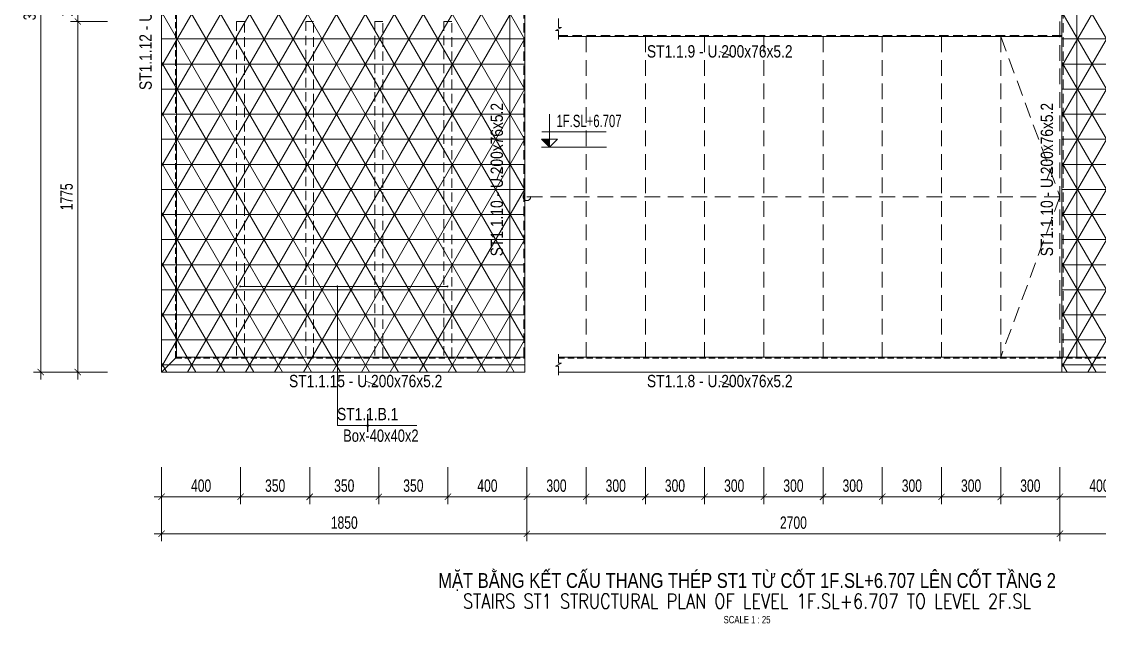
# Model space of a CAD drawing. Header units: millimetres. Extents: x 80771 to 163038, y -101774 to -59328.
# Drawn here: x 81699 to 87159, y -86924 to -83876 of the extents above; entities that cross this region are included whole.
import ezdxf
from ezdxf.enums import TextEntityAlignment as Align

# ---------------------------------------------------------------- set-up
doc = ezdxf.new("R2010")
doc.units = ezdxf.units.MM
doc.linetypes.add('HIDDEN2', pattern=[4.762499999999999, 3.175, -1.5875])
for name, color, linetype, lineweight in [('$0$NDC_S_ANNO', 7, 'Continuous', 20), ('$0$NDC_S_DIM', 1, 'Continuous', 15), ('NDC_S-ANNO', 7, 'Continuous', 20), ('NDC_S-BEAM-NAME-VERT', 7, 'Continuous', 20), ('NDC_S-BEAM-STEL', 30, 'HIDDEN2', 18), ('NDC_S-DIMS', 1, 'Continuous', 15), ('NDC_S-HIDN', 8, 'HIDDEN2', 13), ('NDC_S-TEXT-SYMB', 7, 'Continuous', 20), ('NDC_S-TEXT-VIE', 7, 'Continuous', 20), ('NDC_S_ANNO', 7, 'Continuous', 20), ('NDC_S_BEAM NAME', 7, 'Continuous', 9), ('NDC_S_CONTINUOUS', 3, 'Continuous', 20), ('NDC_S_DIM', 1, 'Continuous', 15), ('NDC_S_ENG TITLE', 3, 'Continuous', 20), ('NDC_S_HATCH MATERIAL', 8, 'Continuous', 13), ('NDC_S_TEXT SYMBOL', 7, 'Continuous', 20), ('NDC_S_VN TITLE', 6, 'Continuous', 35)]:
    doc.layers.add(name, color=color, linetype=linetype, lineweight=lineweight)
doc.styles.add('$0$ARIAL', font='arial.ttf', dxfattribs={"width": 0.8})
doc.styles.add('$0$NDC_DIM', font='', dxfattribs={"width": 0.75})
doc.styles.add('ARIAL', font='arial.ttf', dxfattribs={"width": 0.8})
doc.styles.add('NDC_ANNO', font='', dxfattribs={"width": 0.8})
doc.styles.add('NDC_ARIAL', font='arial.ttf', dxfattribs={"width": 0.85})
doc.styles.add('NDC_DIM', font='', dxfattribs={"width": 0.75})
doc.styles.add('NDC_EN TXT', font='romans.shx', dxfattribs={"width": 0.8})
doc.styles.add('NDC_VIE TXT', font='arial.ttf', dxfattribs={"width": 0.8})
doc.styles.get('$0$NDC_DIM').set_extended_font_data('Dotum')
doc.styles.get('NDC_ANNO').set_extended_font_data('Dotum')
doc.styles.get('NDC_DIM').set_extended_font_data('Dotum')
doc.dimstyles.new('$0$NDC_dim_iso', dxfattribs={"dimtxt": 2.5, "dimasz": 1, "dimexe": 1.5, "dimexo": 2.5, "dimgap": 1, "dimtad": 1, "dimdec": 0, "dimzin": 0, "dimdsep": 46, "dimtxsty": '$0$NDC_DIM', "dimblk": '$0$DIMMARK', "dimcen": 0.09, "dimdle": 1.2, "dimclrd": 1, "dimclre": 1, "dimclrt": 3, "dimadec": 0, "dimazin": 0, "dimtfac": 1, "dimtdec": 0, "dimtix": 1, "dimtofl": 0, "dimtmove": 0, "dimatfit": 3, "dimfxl": 8, "dimfxlon": 1, "dimtolj": 1, "dimtzin": 0, "dimarcsym": 0})
doc.dimstyles.new('NDC_dim_25', dxfattribs={"dimscale": 25, "dimtxt": 2.5, "dimasz": 1.5, "dimexe": 1.5, "dimexo": 2.5, "dimgap": 1, "dimtad": 1, "dimdec": 0, "dimrnd": 0.001, "dimzin": 0, "dimdsep": 46, "dimtxsty": 'NDC_DIM', "dimblk": 'DIMMARK', "dimcen": 0, "dimdle": 1.2, "dimclrd": 256, "dimclre": 256, "dimclrt": 3, "dimadec": 0, "dimazin": 0, "dimtfac": 1, "dimtdec": 0, "dimtix": 1, "dimtofl": 0, "dimtmove": 2, "dimatfit": 3, "dimfxl": 6, "dimfxlon": 1, "dimtolj": 1, "dimtzin": 0, "dimlwd": -1, "dimlwe": -1, "dimarcsym": 0})
doc.dimstyles.new('NDC_dim_iso', dxfattribs={"dimtxt": 2.5, "dimasz": 1.5, "dimexe": 1.5, "dimexo": 1.5, "dimgap": 1, "dimtad": 1, "dimdec": 0, "dimrnd": 0.001, "dimzin": 0, "dimdsep": 46, "dimtxsty": 'NDC_DIM', "dimblk": 'DIMMARK', "dimcen": 0, "dimdle": 1.2, "dimclrd": 256, "dimclre": 256, "dimclrt": 3, "dimadec": 0, "dimazin": 0, "dimtfac": 1, "dimtdec": 0, "dimtix": 1, "dimtofl": 0, "dimtmove": 2, "dimatfit": 3, "dimfxl": 6, "dimfxlon": 1, "dimtolj": 1, "dimtzin": 0, "dimlwd": -1, "dimlwe": -1, "dimarcsym": 0})

# ---------------------------------------------------------------- blocks, each defined once
blk = doc.blocks.new('DIMMARK')
at = {"layer": 'NDC_S_DIM', "color": 1}
blk.add_line((-1.5, 0), (1, 0), dxfattribs=at)
at = {"layer": 'NDC_S_DIM', "color": 2, "const_width": 0.1}
blk.add_lwpolyline([(-0.4242640687119285, -0.4242640687119285), (0.4242640687119285, 0.4242640687119285)], dxfattribs=at)
blk = doc.blocks.new('*D166')
at = {"layer": 'Defpoints', "color": 0, "transparency": 16777216}
for p in [(82408.6394810956, -85650.57820629835), (84258.63948109563, -85650.57820629835), (84258.63948109563, -86469.84284140466)]:
    blk.add_point(p, dxfattribs=at)
at = {"layer": 'NDC_S_DIM', "transparency": 16777216}
for p, q in [((82408.6394810956, -86319.84284140466), (82408.6394810956, -86507.34284140466)), ((84258.63948109563, -86319.84284140466), (84258.63948109563, -86507.34284140466)), ((82446.1394810956, -86469.84284140466), (84221.13948109563, -86469.84284140466))]:
    blk.add_line(p, q, dxfattribs=at)
at = {"layer": 'NDC_S_DIM', "transparency": 16777216, "xscale": 37.5, "yscale": 37.5, "zscale": 37.5, "rotation": 180}
blk.add_blockref('DIMMARK', (82408.6394810956, -86469.84284140466), dxfattribs=at)
at = {"layer": 'NDC_S_DIM', "transparency": 16777216, "xscale": 37.5, "yscale": 37.5, "zscale": 37.5}
blk.add_blockref('DIMMARK', (84258.63948109563, -86469.84284140466), dxfattribs=at)
at = {"layer": 'NDC_S_DIM', "color": 3, "transparency": 16777216, "insert": (83333.63948109561, -86413.55043977645), "char_height": 62.5, "attachment_point": 5, "style": 'NDC_DIM'}
blk.add_mtext('\\A1;1850', dxfattribs=at)
blk = doc.blocks.new('*D167')
at = {"layer": 'Defpoints', "color": 0, "transparency": 16777216}
for p in [(84258.63948109563, -85650.57820629835), (86958.63948109566, -85650.57820629835), (86958.63948109566, -86469.84284140466)]:
    blk.add_point(p, dxfattribs=at)
at = {"layer": 'NDC_S_DIM', "transparency": 16777216}
for p, q in [((84258.63948109563, -86319.84284140466), (84258.63948109563, -86507.34284140466)), ((86958.63948109566, -86319.84284140466), (86958.63948109566, -86507.34284140466)), ((84296.13948109563, -86469.84284140466), (86921.13948109566, -86469.84284140466))]:
    blk.add_line(p, q, dxfattribs=at)
at = {"layer": 'NDC_S_DIM', "transparency": 16777216, "xscale": 37.5, "yscale": 37.5, "zscale": 37.5, "rotation": 180}
blk.add_blockref('DIMMARK', (84258.63948109563, -86469.84284140466), dxfattribs=at)
at = {"layer": 'NDC_S_DIM', "transparency": 16777216, "xscale": 37.5, "yscale": 37.5, "zscale": 37.5}
blk.add_blockref('DIMMARK', (86958.63948109566, -86469.84284140466), dxfattribs=at)
at = {"layer": 'NDC_S_DIM', "color": 3, "transparency": 16777216, "insert": (85608.63948109564, -86413.55043977645), "char_height": 62.5, "attachment_point": 5, "style": 'NDC_DIM'}
blk.add_mtext('\\A1;2700', dxfattribs=at)
blk = doc.blocks.new('*D168')
at = {"layer": 'Defpoints', "color": 0, "transparency": 16777216}
for p in [(86958.63948109566, -85650.57820629835), (88808.63948109563, -85650.57820629835), (88808.63948109563, -86469.84284140466)]:
    blk.add_point(p, dxfattribs=at)
at = {"layer": 'NDC_S_DIM', "transparency": 16777216}
for p, q in [((86958.63948109566, -86319.84284140466), (86958.63948109566, -86507.34284140466)), ((88808.63948109563, -86319.84284140466), (88808.63948109563, -86507.34284140466)), ((86996.13948109566, -86469.84284140466), (88771.13948109563, -86469.84284140466))]:
    blk.add_line(p, q, dxfattribs=at)
at = {"layer": 'NDC_S_DIM', "transparency": 16777216, "xscale": 37.5, "yscale": 37.5, "zscale": 37.5, "rotation": 180}
blk.add_blockref('DIMMARK', (86958.63948109566, -86469.84284140466), dxfattribs=at)
at = {"layer": 'NDC_S_DIM', "transparency": 16777216, "xscale": 37.5, "yscale": 37.5, "zscale": 37.5}
blk.add_blockref('DIMMARK', (88808.63948109563, -86469.84284140466), dxfattribs=at)
at = {"layer": 'NDC_S_DIM', "color": 3, "transparency": 16777216, "insert": (87883.63948109564, -86413.55043977645), "char_height": 62.5, "attachment_point": 5, "style": 'NDC_DIM'}
blk.add_mtext('\\A1;1850', dxfattribs=at)
blk = doc.blocks.new('*D169')
at = {"layer": 'Defpoints', "color": 0, "transparency": 16777216}
for p in [(82408.6394810956, -85650.57820629835), (82808.63948109554, -85650.57820629835), (82808.63948109554, -86282.34284140466)]:
    blk.add_point(p, dxfattribs=at)
at = {"layer": 'NDC_S_DIM', "transparency": 16777216}
for p, q in [((82408.6394810956, -86132.34284140466), (82408.6394810956, -86319.84284140466)), ((82808.63948109554, -86132.34284140466), (82808.63948109554, -86319.84284140466)), ((82446.1394810956, -86282.34284140466), (82771.13948109554, -86282.34284140466))]:
    blk.add_line(p, q, dxfattribs=at)
at = {"layer": 'NDC_S_DIM', "transparency": 16777216, "xscale": 37.5, "yscale": 37.5, "zscale": 37.5, "rotation": 180}
blk.add_blockref('DIMMARK', (82408.6394810956, -86282.34284140466), dxfattribs=at)
at = {"layer": 'NDC_S_DIM', "transparency": 16777216, "xscale": 37.5, "yscale": 37.5, "zscale": 37.5}
blk.add_blockref('DIMMARK', (82808.63948109554, -86282.34284140466), dxfattribs=at)
at = {"layer": 'NDC_S_DIM', "color": 3, "transparency": 16777216, "insert": (82608.63948109557, -86226.05043977645), "char_height": 62.5, "attachment_point": 5, "style": 'NDC_DIM'}
blk.add_mtext('\\A1;400', dxfattribs=at)
blk = doc.blocks.new('*D170')
at = {"layer": 'Defpoints', "color": 0, "transparency": 16777216}
for p in [(82808.63948109554, -85650.57820629835), (83158.63948109554, -85650.57820629835), (83158.63948109554, -86282.34284140466)]:
    blk.add_point(p, dxfattribs=at)
at = {"layer": 'NDC_S_DIM', "transparency": 16777216}
for p, q in [((82808.63948109554, -86132.34284140466), (82808.63948109554, -86319.84284140466)), ((83158.63948109554, -86132.34284140466), (83158.63948109554, -86319.84284140466)), ((82846.13948109554, -86282.34284140466), (83121.13948109554, -86282.34284140466))]:
    blk.add_line(p, q, dxfattribs=at)
at = {"layer": 'NDC_S_DIM', "transparency": 16777216, "xscale": 37.5, "yscale": 37.5, "zscale": 37.5, "rotation": 180}
blk.add_blockref('DIMMARK', (82808.63948109554, -86282.34284140466), dxfattribs=at)
at = {"layer": 'NDC_S_DIM', "transparency": 16777216, "xscale": 37.5, "yscale": 37.5, "zscale": 37.5}
blk.add_blockref('DIMMARK', (83158.63948109554, -86282.34284140466), dxfattribs=at)
at = {"layer": 'NDC_S_DIM', "color": 3, "transparency": 16777216, "insert": (82983.63948109554, -86226.05043977645), "char_height": 62.5, "attachment_point": 5, "style": 'NDC_DIM'}
blk.add_mtext('\\A1;350', dxfattribs=at)
blk = doc.blocks.new('*D171')
at = {"layer": 'Defpoints', "color": 0, "transparency": 16777216}
for p in [(83158.63948109554, -85650.57820629835), (83508.63948109554, -85650.57820629835), (83508.63948109554, -86282.34284140466)]:
    blk.add_point(p, dxfattribs=at)
at = {"layer": 'NDC_S_DIM', "transparency": 16777216}
for p, q in [((83158.63948109554, -86132.34284140466), (83158.63948109554, -86319.84284140466)), ((83508.63948109554, -86132.34284140466), (83508.63948109554, -86319.84284140466)), ((83196.13948109554, -86282.34284140466), (83471.13948109554, -86282.34284140466))]:
    blk.add_line(p, q, dxfattribs=at)
at = {"layer": 'NDC_S_DIM', "transparency": 16777216, "xscale": 37.5, "yscale": 37.5, "zscale": 37.5, "rotation": 180}
blk.add_blockref('DIMMARK', (83158.63948109554, -86282.34284140466), dxfattribs=at)
at = {"layer": 'NDC_S_DIM', "transparency": 16777216, "xscale": 37.5, "yscale": 37.5, "zscale": 37.5}
blk.add_blockref('DIMMARK', (83508.63948109554, -86282.34284140466), dxfattribs=at)
at = {"layer": 'NDC_S_DIM', "color": 3, "transparency": 16777216, "insert": (83333.63948109554, -86226.05043977645), "char_height": 62.5, "attachment_point": 5, "style": 'NDC_DIM'}
blk.add_mtext('\\A1;350', dxfattribs=at)
blk = doc.blocks.new('*D172')
at = {"layer": 'Defpoints', "color": 0, "transparency": 16777216}
for p in [(83508.63948109554, -85650.57820629835), (83858.63948109554, -85650.57820629835), (83858.63948109554, -86282.34284140466)]:
    blk.add_point(p, dxfattribs=at)
at = {"layer": 'NDC_S_DIM', "transparency": 16777216}
for p, q in [((83508.63948109554, -86132.34284140466), (83508.63948109554, -86319.84284140466)), ((83858.63948109554, -86132.34284140466), (83858.63948109554, -86319.84284140466)), ((83546.13948109554, -86282.34284140466), (83821.13948109554, -86282.34284140466))]:
    blk.add_line(p, q, dxfattribs=at)
at = {"layer": 'NDC_S_DIM', "transparency": 16777216, "xscale": 37.5, "yscale": 37.5, "zscale": 37.5, "rotation": 180}
blk.add_blockref('DIMMARK', (83508.63948109554, -86282.34284140466), dxfattribs=at)
at = {"layer": 'NDC_S_DIM', "transparency": 16777216, "xscale": 37.5, "yscale": 37.5, "zscale": 37.5}
blk.add_blockref('DIMMARK', (83858.63948109554, -86282.34284140466), dxfattribs=at)
at = {"layer": 'NDC_S_DIM', "color": 3, "transparency": 16777216, "insert": (83683.63948109554, -86226.05043977645), "char_height": 62.5, "attachment_point": 5, "style": 'NDC_DIM'}
blk.add_mtext('\\A1;350', dxfattribs=at)
blk = doc.blocks.new('*D173')
at = {"layer": 'Defpoints', "color": 0, "transparency": 16777216}
for p in [(83858.63948109554, -85650.57820629835), (84258.63948109566, -85650.57820629835), (84258.63948109566, -86282.34284140466)]:
    blk.add_point(p, dxfattribs=at)
at = {"layer": 'NDC_S_DIM', "transparency": 16777216}
for p, q in [((83858.63948109554, -86132.34284140466), (83858.63948109554, -86319.84284140466)), ((84258.63948109566, -86132.34284140466), (84258.63948109566, -86319.84284140466)), ((83896.13948109554, -86282.34284140466), (84221.13948109566, -86282.34284140466))]:
    blk.add_line(p, q, dxfattribs=at)
at = {"layer": 'NDC_S_DIM', "transparency": 16777216, "xscale": 37.5, "yscale": 37.5, "zscale": 37.5, "rotation": 180}
blk.add_blockref('DIMMARK', (83858.63948109554, -86282.34284140466), dxfattribs=at)
at = {"layer": 'NDC_S_DIM', "transparency": 16777216, "xscale": 37.5, "yscale": 37.5, "zscale": 37.5}
blk.add_blockref('DIMMARK', (84258.63948109566, -86282.34284140466), dxfattribs=at)
at = {"layer": 'NDC_S_DIM', "color": 3, "transparency": 16777216, "insert": (84058.6394810956, -86226.05043977645), "char_height": 62.5, "attachment_point": 5, "style": 'NDC_DIM'}
blk.add_mtext('\\A1;400', dxfattribs=at)
blk = doc.blocks.new('*D174')
at = {"layer": 'Defpoints', "color": 0, "transparency": 16777216}
for p in [(84258.63948109566, -85650.57820629835), (84558.63948109563, -85650.57820629835), (84558.63948109563, -86282.34284140466)]:
    blk.add_point(p, dxfattribs=at)
at = {"layer": 'NDC_S_DIM', "transparency": 16777216}
for p, q in [((84258.63948109566, -86132.34284140466), (84258.63948109566, -86319.84284140466)), ((84558.63948109563, -86132.34284140466), (84558.63948109563, -86319.84284140466)), ((84296.13948109566, -86282.34284140466), (84521.13948109563, -86282.34284140466))]:
    blk.add_line(p, q, dxfattribs=at)
at = {"layer": 'NDC_S_DIM', "transparency": 16777216, "xscale": 37.5, "yscale": 37.5, "zscale": 37.5, "rotation": 180}
blk.add_blockref('DIMMARK', (84258.63948109566, -86282.34284140466), dxfattribs=at)
at = {"layer": 'NDC_S_DIM', "transparency": 16777216, "xscale": 37.5, "yscale": 37.5, "zscale": 37.5}
blk.add_blockref('DIMMARK', (84558.63948109563, -86282.34284140466), dxfattribs=at)
at = {"layer": 'NDC_S_DIM', "color": 3, "transparency": 16777216, "insert": (84408.63948109564, -86226.05043977645), "char_height": 62.5, "attachment_point": 5, "style": 'NDC_DIM'}
blk.add_mtext('\\A1;300', dxfattribs=at)
blk = doc.blocks.new('*D175')
at = {"layer": 'Defpoints', "color": 0, "transparency": 16777216}
for p in [(84558.63948109563, -85650.57820629835), (84858.63948109563, -85650.57820629835), (84858.63948109563, -86282.34284140466)]:
    blk.add_point(p, dxfattribs=at)
at = {"layer": 'NDC_S_DIM', "transparency": 16777216}
for p, q in [((84558.63948109563, -86132.34284140466), (84558.63948109563, -86319.84284140466)), ((84858.63948109563, -86132.34284140466), (84858.63948109563, -86319.84284140466)), ((84596.13948109563, -86282.34284140466), (84821.13948109563, -86282.34284140466))]:
    blk.add_line(p, q, dxfattribs=at)
at = {"layer": 'NDC_S_DIM', "transparency": 16777216, "xscale": 37.5, "yscale": 37.5, "zscale": 37.5, "rotation": 180}
blk.add_blockref('DIMMARK', (84558.63948109563, -86282.34284140466), dxfattribs=at)
at = {"layer": 'NDC_S_DIM', "transparency": 16777216, "xscale": 37.5, "yscale": 37.5, "zscale": 37.5}
blk.add_blockref('DIMMARK', (84858.63948109563, -86282.34284140466), dxfattribs=at)
at = {"layer": 'NDC_S_DIM', "color": 3, "transparency": 16777216, "insert": (84708.63948109563, -86226.05043977645), "char_height": 62.5, "attachment_point": 5, "style": 'NDC_DIM'}
blk.add_mtext('\\A1;300', dxfattribs=at)
blk = doc.blocks.new('*D176')
at = {"layer": 'Defpoints', "color": 0, "transparency": 16777216}
for p in [(84858.63948109563, -85650.57820629835), (85158.63948109564, -85650.57820629835), (85158.63948109564, -86282.34284140466)]:
    blk.add_point(p, dxfattribs=at)
at = {"layer": 'NDC_S_DIM', "transparency": 16777216}
for p, q in [((84858.63948109563, -86132.34284140466), (84858.63948109563, -86319.84284140466)), ((85158.63948109564, -86132.34284140466), (85158.63948109564, -86319.84284140466)), ((84896.13948109563, -86282.34284140466), (85121.13948109564, -86282.34284140466))]:
    blk.add_line(p, q, dxfattribs=at)
at = {"layer": 'NDC_S_DIM', "transparency": 16777216, "xscale": 37.5, "yscale": 37.5, "zscale": 37.5, "rotation": 180}
blk.add_blockref('DIMMARK', (84858.63948109563, -86282.34284140466), dxfattribs=at)
at = {"layer": 'NDC_S_DIM', "transparency": 16777216, "xscale": 37.5, "yscale": 37.5, "zscale": 37.5}
blk.add_blockref('DIMMARK', (85158.63948109564, -86282.34284140466), dxfattribs=at)
at = {"layer": 'NDC_S_DIM', "color": 3, "transparency": 16777216, "insert": (85008.63948109563, -86226.05043977645), "char_height": 62.5, "attachment_point": 5, "style": 'NDC_DIM'}
blk.add_mtext('\\A1;300', dxfattribs=at)
blk = doc.blocks.new('*D177')
at = {"layer": 'Defpoints', "color": 0, "transparency": 16777216}
for p in [(85158.63948109564, -85650.57820629835), (85458.63948109563, -85650.57820629835), (85458.63948109563, -86282.34284140466)]:
    blk.add_point(p, dxfattribs=at)
at = {"layer": 'NDC_S_DIM', "transparency": 16777216}
for p, q in [((85158.63948109564, -86132.34284140466), (85158.63948109564, -86319.84284140466)), ((85458.63948109563, -86132.34284140466), (85458.63948109563, -86319.84284140466)), ((85196.13948109564, -86282.34284140466), (85421.13948109563, -86282.34284140466))]:
    blk.add_line(p, q, dxfattribs=at)
at = {"layer": 'NDC_S_DIM', "transparency": 16777216, "xscale": 37.5, "yscale": 37.5, "zscale": 37.5, "rotation": 180}
blk.add_blockref('DIMMARK', (85158.63948109564, -86282.34284140466), dxfattribs=at)
at = {"layer": 'NDC_S_DIM', "transparency": 16777216, "xscale": 37.5, "yscale": 37.5, "zscale": 37.5}
blk.add_blockref('DIMMARK', (85458.63948109563, -86282.34284140466), dxfattribs=at)
at = {"layer": 'NDC_S_DIM', "color": 3, "transparency": 16777216, "insert": (85308.63948109563, -86226.05043977645), "char_height": 62.5, "attachment_point": 5, "style": 'NDC_DIM'}
blk.add_mtext('\\A1;300', dxfattribs=at)
blk = doc.blocks.new('*D178')
at = {"layer": 'Defpoints', "color": 0, "transparency": 16777216}
for p in [(85458.63948109563, -85650.57820629835), (85758.63948109564, -85650.57820629835), (85758.63948109564, -86282.34284140466)]:
    blk.add_point(p, dxfattribs=at)
at = {"layer": 'NDC_S_DIM', "transparency": 16777216}
for p, q in [((85458.63948109563, -86132.34284140466), (85458.63948109563, -86319.84284140466)), ((85758.63948109564, -86132.34284140466), (85758.63948109564, -86319.84284140466)), ((85496.13948109563, -86282.34284140466), (85721.13948109564, -86282.34284140466))]:
    blk.add_line(p, q, dxfattribs=at)
at = {"layer": 'NDC_S_DIM', "transparency": 16777216, "xscale": 37.5, "yscale": 37.5, "zscale": 37.5, "rotation": 180}
blk.add_blockref('DIMMARK', (85458.63948109563, -86282.34284140466), dxfattribs=at)
at = {"layer": 'NDC_S_DIM', "transparency": 16777216, "xscale": 37.5, "yscale": 37.5, "zscale": 37.5}
blk.add_blockref('DIMMARK', (85758.63948109564, -86282.34284140466), dxfattribs=at)
at = {"layer": 'NDC_S_DIM', "color": 3, "transparency": 16777216, "insert": (85608.63948109563, -86226.05043977645), "char_height": 62.5, "attachment_point": 5, "style": 'NDC_DIM'}
blk.add_mtext('\\A1;300', dxfattribs=at)
blk = doc.blocks.new('*D179')
at = {"layer": 'Defpoints', "color": 0, "transparency": 16777216}
for p in [(85758.63948109564, -85650.57820629835), (86058.63948109564, -85650.57820629835), (86058.63948109564, -86282.34284140466)]:
    blk.add_point(p, dxfattribs=at)
at = {"layer": 'NDC_S_DIM', "transparency": 16777216}
for p, q in [((85758.63948109564, -86132.34284140466), (85758.63948109564, -86319.84284140466)), ((86058.63948109564, -86132.34284140466), (86058.63948109564, -86319.84284140466)), ((85796.13948109564, -86282.34284140466), (86021.13948109564, -86282.34284140466))]:
    blk.add_line(p, q, dxfattribs=at)
at = {"layer": 'NDC_S_DIM', "transparency": 16777216, "xscale": 37.5, "yscale": 37.5, "zscale": 37.5, "rotation": 180}
blk.add_blockref('DIMMARK', (85758.63948109564, -86282.34284140466), dxfattribs=at)
at = {"layer": 'NDC_S_DIM', "transparency": 16777216, "xscale": 37.5, "yscale": 37.5, "zscale": 37.5}
blk.add_blockref('DIMMARK', (86058.63948109564, -86282.34284140466), dxfattribs=at)
at = {"layer": 'NDC_S_DIM', "color": 3, "transparency": 16777216, "insert": (85908.63948109564, -86226.05043977645), "char_height": 62.5, "attachment_point": 5, "style": 'NDC_DIM'}
blk.add_mtext('\\A1;300', dxfattribs=at)
blk = doc.blocks.new('*D180')
at = {"layer": 'Defpoints', "color": 0, "transparency": 16777216}
for p in [(86058.63948109564, -85650.57820629835), (86358.63948109563, -85650.57820629835), (86358.63948109563, -86282.34284140466)]:
    blk.add_point(p, dxfattribs=at)
at = {"layer": 'NDC_S_DIM', "transparency": 16777216}
for p, q in [((86058.63948109564, -86132.34284140466), (86058.63948109564, -86319.84284140466)), ((86358.63948109563, -86132.34284140466), (86358.63948109563, -86319.84284140466)), ((86096.13948109564, -86282.34284140466), (86321.13948109563, -86282.34284140466))]:
    blk.add_line(p, q, dxfattribs=at)
at = {"layer": 'NDC_S_DIM', "transparency": 16777216, "xscale": 37.5, "yscale": 37.5, "zscale": 37.5, "rotation": 180}
blk.add_blockref('DIMMARK', (86058.63948109564, -86282.34284140466), dxfattribs=at)
at = {"layer": 'NDC_S_DIM', "transparency": 16777216, "xscale": 37.5, "yscale": 37.5, "zscale": 37.5}
blk.add_blockref('DIMMARK', (86358.63948109563, -86282.34284140466), dxfattribs=at)
at = {"layer": 'NDC_S_DIM', "color": 3, "transparency": 16777216, "insert": (86208.63948109563, -86226.05043977645), "char_height": 62.5, "attachment_point": 5, "style": 'NDC_DIM'}
blk.add_mtext('\\A1;300', dxfattribs=at)
blk = doc.blocks.new('*D181')
at = {"layer": 'Defpoints', "color": 0, "transparency": 16777216}
for p in [(86358.63948109563, -85650.57820629835), (86658.63948109566, -85650.57820629835), (86658.63948109566, -86282.34284140466)]:
    blk.add_point(p, dxfattribs=at)
at = {"layer": 'NDC_S_DIM', "transparency": 16777216}
for p, q in [((86358.63948109563, -86132.34284140466), (86358.63948109563, -86319.84284140466)), ((86658.63948109566, -86132.34284140466), (86658.63948109566, -86319.84284140466)), ((86396.13948109563, -86282.34284140466), (86621.13948109566, -86282.34284140466))]:
    blk.add_line(p, q, dxfattribs=at)
at = {"layer": 'NDC_S_DIM', "transparency": 16777216, "xscale": 37.5, "yscale": 37.5, "zscale": 37.5, "rotation": 180}
blk.add_blockref('DIMMARK', (86358.63948109563, -86282.34284140466), dxfattribs=at)
at = {"layer": 'NDC_S_DIM', "transparency": 16777216, "xscale": 37.5, "yscale": 37.5, "zscale": 37.5}
blk.add_blockref('DIMMARK', (86658.63948109566, -86282.34284140466), dxfattribs=at)
at = {"layer": 'NDC_S_DIM', "color": 3, "transparency": 16777216, "insert": (86508.63948109564, -86226.05043977645), "char_height": 62.5, "attachment_point": 5, "style": 'NDC_DIM'}
blk.add_mtext('\\A1;300', dxfattribs=at)
blk = doc.blocks.new('*D182')
at = {"layer": 'Defpoints', "color": 0, "transparency": 16777216}
for p in [(86958.63948109566, -85650.57820629835), (87358.63948109568, -85650.57820629835), (87358.63948109568, -86282.34284140466)]:
    blk.add_point(p, dxfattribs=at)
at = {"layer": 'NDC_S_DIM', "transparency": 16777216}
for p, q in [((86958.63948109566, -86132.34284140466), (86958.63948109566, -86319.84284140466)), ((87358.63948109568, -86132.34284140466), (87358.63948109568, -86319.84284140466)), ((86996.13948109566, -86282.34284140466), (87321.13948109568, -86282.34284140466))]:
    blk.add_line(p, q, dxfattribs=at)
at = {"layer": 'NDC_S_DIM', "transparency": 16777216, "xscale": 37.5, "yscale": 37.5, "zscale": 37.5, "rotation": 180}
blk.add_blockref('DIMMARK', (86958.63948109566, -86282.34284140466), dxfattribs=at)
at = {"layer": 'NDC_S_DIM', "transparency": 16777216, "xscale": 37.5, "yscale": 37.5, "zscale": 37.5}
blk.add_blockref('DIMMARK', (87358.63948109568, -86282.34284140466), dxfattribs=at)
at = {"layer": 'NDC_S_DIM', "color": 3, "transparency": 16777216, "insert": (87158.63948109567, -86226.05043977645), "char_height": 62.5, "attachment_point": 5, "style": 'NDC_DIM'}
blk.add_mtext('\\A1;400', dxfattribs=at)
blk = doc.blocks.new('*D191')
at = {"layer": 'Defpoints', "color": 0, "transparency": 16777216}
for p in [(81983.98831728366, -83875.57820629835), (82408.63948109563, -83875.57820629835), (82408.63948109563, -85650.57820629838)]:
    blk.add_point(p, dxfattribs=at)
at = {"layer": 'NDC_S_DIM', "transparency": 16777216}
for p, q in [((82133.98831728366, -83875.57820629835), (81946.48831728366, -83875.57820629835)), ((81983.98831728366, -85613.07820629838), (81983.98831728366, -83913.07820629835)), ((82133.98831728366, -85650.57820629838), (81946.48831728366, -85650.57820629838))]:
    blk.add_line(p, q, dxfattribs=at)
at = {"layer": 'NDC_S_DIM', "transparency": 16777216, "xscale": 37.5, "yscale": 37.5, "zscale": 37.5}
for p, rotation in [((81983.98831728366, -83875.57820629835), 90), ((81983.98831728366, -85650.57820629838), 270)]:
    blk.add_blockref('DIMMARK', p, dxfattribs=dict(at, rotation=rotation))
at = {"layer": 'NDC_S_DIM', "color": 3, "transparency": 16777216, "insert": (81927.69591565541, -84763.07820629836), "char_height": 62.5, "attachment_point": 5, "rotation": 90, "style": 'NDC_DIM'}
blk.add_mtext('\\A1;1775', dxfattribs=at)
blk = doc.blocks.new('*D192')
at = {"layer": 'Defpoints', "color": 0, "transparency": 16777216}
for p in [(81983.98831728371, -83725.57820629835), (82408.63948109563, -83725.57820629835), (82408.63948109563, -83875.57820629835)]:
    blk.add_point(p, dxfattribs=at)
at = {"layer": 'NDC_S_DIM', "transparency": 16777216}
for p, q in [((81983.98831728371, -83688.07820629835), (81983.98831728371, -83650.57820629835)), ((82133.98831728371, -83725.57820629835), (81946.48831728371, -83725.57820629835)), ((82133.98831728371, -83875.57820629835), (81946.48831728371, -83875.57820629835)), ((81983.98831728371, -83913.07820629835), (81983.98831728371, -83950.57820629835))]:
    blk.add_line(p, q, dxfattribs=at)
at = {"layer": 'NDC_S_DIM', "transparency": 16777216, "xscale": 37.5, "yscale": 37.5, "zscale": 37.5}
for p, rotation in [((81983.98831728371, -83725.57820629835), 270), ((81983.98831728371, -83875.57820629835), 90)]:
    blk.add_blockref('DIMMARK', p, dxfattribs=dict(at, rotation=rotation))
at = {"layer": 'NDC_S_DIM', "color": 3, "transparency": 16777216, "insert": (81927.69591565547, -83800.57820629835), "char_height": 62.5, "attachment_point": 5, "rotation": 90, "style": 'NDC_DIM'}
blk.add_mtext('\\A1;150', dxfattribs=at)
blk = doc.blocks.new('*D194')
at = {"layer": 'Defpoints', "color": 0, "transparency": 16777216}
for p in [(81796.48831728371, -81950.5782062984), (82408.63948109563, -81950.5782062984), (82408.63948109563, -85650.57820629838)]:
    blk.add_point(p, dxfattribs=at)
at = {"layer": 'NDC_S_DIM', "transparency": 16777216}
for p, q in [((81946.48831728371, -81950.5782062984), (81758.98831728371, -81950.5782062984)), ((81796.48831728371, -85613.07820629838), (81796.48831728371, -81988.0782062984)), ((81946.48831728371, -85650.57820629838), (81758.98831728371, -85650.57820629838))]:
    blk.add_line(p, q, dxfattribs=at)
at = {"layer": 'NDC_S_DIM', "transparency": 16777216, "xscale": 37.5, "yscale": 37.5, "zscale": 37.5}
for p, rotation in [((81796.48831728371, -81950.5782062984), 90), ((81796.48831728371, -85650.57820629838), 270)]:
    blk.add_blockref('DIMMARK', p, dxfattribs=dict(at, rotation=rotation))
at = {"layer": 'NDC_S_DIM', "color": 3, "transparency": 16777216, "insert": (81740.19591565547, -83800.57820629839), "char_height": 62.5, "attachment_point": 5, "rotation": 90, "style": 'NDC_DIM'}
blk.add_mtext('\\A1;3700', dxfattribs=at)
blk = doc.blocks.new('kata_block_CT')
at = {"layer": 'NDC_S_ANNO'}
blk.add_hatch(color=3, dxfattribs=at).paths.add_polyline_path([(0, 1.596954857557648), (-1.612010908633238, 1.596954857557648), (0, 0)])
at = {"layer": 'NDC_S_ANNO', "ltscale": 50}
h = blk.add_hatch(dxfattribs=at)
h.set_pattern_fill('ANSI31', color=256, scale=1.406250541793835, style=0)
h.set_pattern_definition([(45.00000000000001, (0, 5.456968210637569e-12), (-3.157122508925224, 3.157122508925225), [])])
h.paths.add_polyline_path([(0, 1.596954857557648), (0, 0), (1.612010908924276, 1.596954857557648)])
for p, q in [((-1.592704896858777, 3.140833880479477), (11.46947077315417, 3.140833880479477)), ((11.56125648126181, 5.456968210637569e-12), (-1.63869572513795, 5.456968210637569e-12))]:
    blk.add_line(p, q, dxfattribs=at)
for points in [[(0, 6.69495074864426), (0, 0)], [(0, 0), (-1.612010908924276, 1.596954857557648), (0, 1.596954857557648)], [(0, 0), (1.612010908924276, 1.596954857557648), (0, 1.596954857557648)]]:
    blk.add_lwpolyline(points, dxfattribs=at)
at = {"layer": 'NDC_S_ANNO', "color": 8, "ltscale": 50}
blk.add_lwpolyline([(0, 0), (-1.612010908633238, 1.596954857557648), (0, 1.596954857557648)], dxfattribs=at)
at = {"layer": 'NDC_S_TEXT SYMBOL', "color": 3, "style": 'NDC_ANNO', "width": 0.8}
blk.add_attdef('CT', (1.409564409346785, 4.068271311703938), '', height=2.5, dxfattribs=at)
blk = doc.blocks.new('$0$DIMMARK')
at = {"layer": '$0$NDC_S_DIM', "color": 1}
blk.add_line((-1.5, 0), (1, 0), dxfattribs=at)
at = {"layer": '$0$NDC_S_DIM', "color": 2, "const_width": 0.1}
blk.add_lwpolyline([(-0.4242640687119285, -0.4242640687119285), (0.4242640687119285, 0.4242640687119285)], dxfattribs=at)
blk = doc.blocks.new('Drawing name_symbol')
at = {"layer": 'NDC_S_ENG TITLE', "style": 'NDC_EN TXT', "width": 0.8}
blk.add_attdef('SECTDET1', text='', height=5, dxfattribs=at).set_placement((0, 1.011264427095739), align=Align.CENTER)
at = {"layer": 'NDC_S_TEXT SYMBOL', "lineweight": 25, "style": 'NDC_ANNO', "width": 0.8}
blk.add_attdef('SSCALE', text='', height=2.5, dxfattribs=at).set_placement((0, -3.998868953555331), align=Align.CENTER)
at = {"layer": 'NDC_S_VN TITLE', "style": 'NDC_VIE TXT', "width": 0.8}
blk.add_attdef('SECTDET2', text='', height=5, dxfattribs=at).set_placement((0, 7.970649532882817), align=Align.CENTER)
blk = doc.blocks.new('*D486')
at = {"layer": 'Defpoints', "color": 0, "transparency": 16777216}
for p in [(86658.63948109566, -85650.57820629835), (86958.63948109568, -85650.57820629835), (86958.63948109568, -86282.34284140466)]:
    blk.add_point(p, dxfattribs=at)
at = {"layer": 'NDC_S_DIM', "transparency": 16777216}
for p, q in [((86658.63948109566, -86132.34284140466), (86658.63948109566, -86319.84284140466)), ((86958.63948109568, -86132.34284140466), (86958.63948109568, -86319.84284140466)), ((86696.13948109566, -86282.34284140466), (86921.13948109568, -86282.34284140466))]:
    blk.add_line(p, q, dxfattribs=at)
at = {"layer": 'NDC_S_DIM', "transparency": 16777216, "xscale": 37.5, "yscale": 37.5, "zscale": 37.5, "rotation": 180}
blk.add_blockref('DIMMARK', (86658.63948109566, -86282.34284140466), dxfattribs=at)
at = {"layer": 'NDC_S_DIM', "transparency": 16777216, "xscale": 37.5, "yscale": 37.5, "zscale": 37.5}
blk.add_blockref('DIMMARK', (86958.63948109568, -86282.34284140466), dxfattribs=at)
at = {"layer": 'NDC_S_DIM', "color": 3, "transparency": 16777216, "insert": (86808.63948109567, -86226.05043977645), "char_height": 62.5, "attachment_point": 5, "style": 'NDC_DIM'}
blk.add_mtext('\\A1;300', dxfattribs=at)
blk = doc.blocks.new('*U6')
at = {"layer": '$0$NDC_S_ANNO', "ltscale": 0.8, "style": '$0$ARIAL', "width": 0.8}
blk.add_attdef('TEN', text='', height=2.5, dxfattribs=at).set_placement((-2.578270345291724, 1.026458553720925), align=Align.MIDDLE_CENTER)
at = {"layer": '$0$NDC_S_ANNO', "ltscale": 0.8, "style": '$0$ARIAL', "width": 0.8, "flags": 1}
blk.add_attdef('CHU_THICH', text='', height=2.5, dxfattribs=at).set_placement((0, 0), align=Align.MIDDLE_CENTER)
at = {"layer": 'Defpoints'}
blk.add_leader([(0, 0), (-2.578270345291724, 1.026458553720925)], dimstyle='$0$NDC_dim_iso', override={"dimgap": 0.625, "dimtad": 0}, dxfattribs=at)
blk = doc.blocks.new('*U9')
at = {"layer": 'NDC_S-ANNO', "ltscale": 0.8, "style": 'ARIAL', "width": 0.8}
blk.add_attdef('TEN', text='', height=2.5, dxfattribs=at).set_placement((-8.992528943707612e-13, 3.626766734923697), align=Align.MIDDLE_CENTER)
at = {"layer": 'NDC_S-ANNO', "ltscale": 0.8, "style": 'ARIAL', "width": 0.8, "flags": 1}
blk.add_attdef('CHU_THICH', text='', height=2.5, dxfattribs=at).set_placement((0, 0), align=Align.MIDDLE_CENTER)
at = {"layer": 'Defpoints'}
blk.add_leader([(0, 0), (-8.992528943707612e-13, 3.626766734923697)], dimstyle='NDC_dim_iso', override={"dimgap": 0.625, "dimtad": 0}, dxfattribs=at)

msp = doc.modelspace()

# ---------------------------------------------------------------- hatches: boundary and pattern name
at = {"layer": 'NDC_S_HATCH MATERIAL'}
h = msp.add_hatch(dxfattribs=at)
h.set_pattern_fill('NET3', color=256, scale=40)
h.set_pattern_definition([(0, (144226.0071803104, -39513.83197599925), (0, 127), []), (59.99999999999999, (144226.0071803104, -39513.83197599925), (-109.9852262806237, 63.50000000000001), []), (120, (144226.0071803104, -39513.83197599925), (-109.9852262806237, -63.49999999999997), [])])
h.paths.add_polyline_path([(82408.6394810956, -81950.57820629838), (84248.63948109552, -81950.57820629838), (84248.63948109552, -85650.57820629835), (82408.6394810956, -85650.57820629835)])
h = msp.add_hatch(dxfattribs=at)
h.set_pattern_fill('NET3', color=256, scale=40)
h.set_pattern_definition([(0, (148786.0071803105, -39513.83197599925), (0, 127), []), (59.99999999999999, (148786.0071803105, -39513.83197599925), (-109.9852262806237, 63.50000000000001), []), (120, (148786.0071803105, -39513.83197599925), (-109.9852262806237, -63.49999999999997), [])])
h.paths.add_polyline_path([(86968.6394810957, -81950.57820629838), (88808.63948109563, -81950.57820629838), (88808.63948109563, -85650.57820629835), (86968.6394810957, -85650.57820629835)])

# ---------------------------------------------------------------- linework, layer by layer
at = {"layer": 'NDC_S-BEAM-STEL', "ltscale": 15}
for p, q in [((84242.63948109552, -82026.57820629838), (84242.63948109552, -85574.57820629835)), ((86974.6394810957, -82026.57820629838), (86974.6394810957, -85574.57820629835))]:
    msp.add_line(p, q, dxfattribs=at)
for points in [[(82828.63955691265, -83875.57818689535), (82788.63955691265, -83875.57818689535), (82788.63948109554, -85574.57820629826), (82828.63948109554, -85574.57820629826)], [(83178.63955691265, -83875.57820629832), (83138.63955691265, -83875.57820629832), (83138.63948109554, -85574.57822570123), (83178.63948109554, -85574.57822570123)], [(83528.63955691265, -83875.57822570129), (83488.63955691265, -83875.57822570129), (83488.63948109554, -85574.5782451042), (83528.63948109554, -85574.5782451042)], [(83878.63955691265, -83875.57822570129), (83838.63955691265, -83875.57822570129), (83838.63948109554, -85574.5782451042), (83878.63948109554, -85574.5782451042)]]:
    msp.add_lwpolyline(points, close=True, dxfattribs=at)
msp.add_lwpolyline([(84418.15703301028, -83945.57820629838), (86968.6394810957, -83945.5782062984)], dxfattribs=at)
at = {"layer": 'NDC_S-HIDN', "ltscale": 25}
for p, q in [((86958.63948109566, -83875.5782062984), (86958.63948109566, -85574.57820629835)), ((84558.63948109557, -83951.57820629838), (84558.63948109566, -85574.57820629835)), ((84858.63948109557, -83951.5782062984), (84858.63948109566, -85574.57820629835)), ((85158.63948109557, -83951.5782062984), (85158.63948109566, -85574.57820629835)), ((85458.63948109557, -83951.5782062984), (85458.63948109566, -85574.57820629835)), ((85758.63948109557, -83951.5782062984), (85758.63948109566, -85574.57820629835)), ((86058.63948109557, -83951.5782062984), (86058.63948109566, -85574.57820629835)), ((86358.63948109557, -83951.5782062984), (86358.63948109566, -85574.57820629835)), ((86658.63948109558, -83951.5782062984), (86658.63948109567, -85574.57820629835))]:
    msp.add_line(p, q, dxfattribs=at)
msp.add_lwpolyline([(82408.6394810956, -81950.57820629838), (84248.63948109552, -81950.57820629838), (84248.63948109552, -85650.57820629835), (82408.6394810956, -85650.57820629835)], close=True, dxfattribs=at)
for points in [[(86968.6394810957, -81950.57820629838), (88808.63948109563, -81950.57820629838), (88808.63948109563, -85650.57820629835), (86968.6394810957, -85650.57820629835), (86968.6394810957, -83725.57820629835)], [(86658.63948109557, -83951.57820629838), (86958.63948109566, -84763.07820629835), (86658.63948109566, -85574.57820629832)], [(84258.6394810956, -84763.07820629838), (86958.63948109567, -84763.07820629838)]]:
    msp.add_lwpolyline(points, dxfattribs=at)
at = {"layer": 'NDC_S-HIDN', "ltscale": 10}
msp.add_lwpolyline([(84418.15703301027, -85580.57820629835), (88738.63948109563, -85580.57820629835), (88738.63948109563, -82020.57820629838), (82478.6394810956, -82020.57820629838), (82478.6394810956, -85580.57820629835), (84248.63948109552, -85580.57820629835)], dxfattribs=at)
at = {"layer": 'NDC_S-HIDN', "ltscale": 25}
msp.add_circle((84258.6394810956, -84763.07820629838), 19.16995708958711, dxfattribs=at)
at = {"layer": 'NDC_S_CONTINUOUS'}
for p, q in [((82408.6394810956, -81950.57820629838), (82408.6394810956, -85650.57820629835)), ((82484.6394810956, -82026.57820629838), (82484.6394810956, -85574.57820629835)), ((84172.63948109552, -82026.57820629838), (84172.63948109552, -85574.57820629835)), ((84248.63948109552, -82026.57820629838), (84248.63948109552, -85650.57820629835)), ((86968.6394810957, -82026.57820629838), (86968.6394810957, -85574.57820629835)), ((87044.6394810957, -82026.57820629838), (87044.6394810957, -85574.57820629835)), ((82408.6394810956, -85650.57820629835), (82484.6394810956, -85574.57820629835)), ((82484.6394810956, -85574.57820629835), (84248.63948109552, -85574.57820629835)), ((84418.15703301027, -85574.57820629835), (88732.63948109563, -85574.57820629835)), ((82408.6394810956, -85650.57820629835), (84248.63948109552, -85650.57820629835)), ((84418.15703301027, -85650.57820629835), (88808.63948109563, -85650.57820629835))]:
    msp.add_line(p, q, dxfattribs=at)
msp.add_lwpolyline([(84418.15703301028, -83951.57820629838), (86968.6394810957, -83951.5782062984)], dxfattribs=at)
at = {"layer": 'NDC_S_HATCH MATERIAL'}
for points in [[(84418.15703301028, -83966.77820629839), (84418.15703301028, -83921.17820629838), (84402.95703301029, -83921.17820629838), (84433.35703301028, -83905.9782062984), (84418.15703301028, -83905.9782062984), (84418.15703301028, -83860.3782062984)], [(84418.15703301027, -85665.77820629836), (84418.15703301027, -85620.17820629835), (84402.95703301029, -85620.17820629835), (84433.35703301028, -85604.97820629837), (84418.15703301027, -85604.97820629837), (84418.15703301027, -85559.37820629837)]]:
    msp.add_lwpolyline(points, dxfattribs=at)

# ---------------------------------------------------------------- block references
at = {"layer": 'NDC_S-ANNO'}
ref = msp.add_blockref('kata_block_CT', (84373.53321582937, -84511.92027350859), dxfattribs=dict(at, xscale=25, yscale=25, zscale=25))
ref.add_attrib('CT', '1F.SL+6.707', (84408.77232606075, -84410.21349069074), dxfattribs={"layer": 'NDC_S-TEXT-SYMB', "color": 3, "height": 62.5, "style": 'NDC_ANNO', "width": 0.7})
at = {"layer": 'NDC_S-BEAM-NAME-VERT', "xscale": 24.99999999999998, "yscale": 24.99999999999998, "zscale": 24.99999999999998}
msp.add_blockref('*U9', (83452.36948632316, -85953.94803380372), dxfattribs=at).add_auto_attribs({'TEN': 'ST1.1.B.1'})
at = {"layer": 'NDC_S_ANNO', "xscale": 15, "yscale": 15, "zscale": 15}
msp.add_blockref('Drawing name_symbol', (85373.79461706022, -86863.11400250625), dxfattribs=at).add_auto_attribs({'SECTDET1': 'STAIRS ST1 STRUCTURAL PLAN OF LEVEL 1F.SL+6.707 TO LEVEL 2F.SL', 'SECTDET2': 'MẶT BẰNG KẾT CẤU THANG THÉP ST1 TỪ CỐT 1F.SL+6.707 LÊN CỐT TẦNG 2', 'SSCALE': 'SCALE 1 : 25'})
at = {"layer": 'NDC_S_BEAM NAME', "xscale": 25, "yscale": 25, "zscale": 25, "rotation": 90}
for p, values in [((82352.95191278402, -83769.72143311726), {'TEN': 'ST1.1.12 - U.200x76x5.2'}), ((84131.88368576334, -84611.57257997262), {'TEN': 'ST1.1.10 - U.200x76x5.2'}), ((86917.88368576346, -84611.57257997259), {'TEN': 'ST1.1.10 - U.200x76x5.2'})]:
    msp.add_blockref('*U6', p, dxfattribs=at).add_auto_attribs(values)
at = {"layer": 'NDC_S_BEAM NAME', "xscale": 25, "yscale": 25, "zscale": 25}
for p, values in [((85299.95925054929, -84052.06974769046), {'TEN': 'ST1.1.9 - U.200x76x5.2'}), ((83506.61030110528, -85721.7356891756), {'TEN': 'ST1.1.15 - U.200x76x5.2'}), ((85299.95925054929, -85721.7356891756), {'TEN': 'ST1.1.8 - U.200x76x5.2'})]:
    msp.add_blockref('*U6', p, dxfattribs=at).add_auto_attribs(values)

# ---------------------------------------------------------------- texts
at = {"layer": 'NDC_S-TEXT-VIE', "style": 'NDC_ARIAL', "width": 0.75}
msp.add_text('Box-40x40x2', height=62.49999999999999, dxfattribs=at).set_placement((83327.89829365078, -85972.57331537607), align=Align.MIDDLE_LEFT)

# ---------------------------------------------------------------- dimensions: what is measured, and where the dimension line sits
at = {"layer": 'NDC_S_DIM'}
for base, p1, p2, picture, middle in [((81796.48831728371, -81950.5782062984), (82408.6394810956, -85650.57820629835), (82408.6394810956, -81950.57820629838), '*D194', (81740.19591565547, -83800.57820629839)), ((81983.98831728371, -83725.57820629835), (82408.6394810956, -83875.57820629832), (82408.6394810956, -83725.57820629832), '*D192', (81927.69591565547, -83800.57820629835)), ((81983.98831728366, -83875.57820629835), (82408.6394810956, -85650.57820629835), (82408.6394810956, -83875.57820629832), '*D191', (81927.69591565541, -84763.07820629836))]:
    dim = msp.add_linear_dim(base=base, p1=p1, p2=p2, angle=90, dimstyle='NDC_dim_25', dxfattribs=at)
    dim.commit()
    dim.dimension.update_dxf_attribs({"geometry": picture, "text_midpoint": middle})
for base, p1, p2, picture, middle in [((84258.63948109563, -86469.84284140466), (82408.6394810956, -85650.57820629835), (84258.63948109563, -85650.57820629835), '*D166', (83333.63948109561, -86413.55043977645)), ((82808.63948109554, -86282.34284140466), (82408.6394810956, -85650.57820629835), (82808.63948109554, -85650.57820629835), '*D169', (82608.63948109557, -86226.05043977645)), ((83158.63948109554, -86282.34284140466), (82808.63948109554, -85650.57820629835), (83158.63948109554, -85650.57820629835), '*D170', (82983.63948109554, -86226.05043977645)), ((83508.63948109554, -86282.34284140466), (83158.63948109554, -85650.57820629835), (83508.63948109554, -85650.57820629835), '*D171', (83333.63948109554, -86226.05043977645)), ((83858.63948109554, -86282.34284140466), (83508.63948109554, -85650.57820629835), (83858.63948109554, -85650.57820629835), '*D172', (83683.63948109554, -86226.05043977645)), ((84258.63948109566, -86282.34284140466), (83858.63948109554, -85650.57820629835), (84258.63948109566, -85650.57820629835), '*D173', (84058.6394810956, -86226.05043977645)), ((86958.63948109566, -86469.84284140466), (84258.63948109563, -85650.57820629835), (86958.63948109566, -85650.57820629835), '*D167', (85608.63948109564, -86413.55043977645)), ((84558.63948109563, -86282.34284140466), (84258.63948109566, -85650.57820629835), (84558.63948109563, -85650.57820629835), '*D174', (84408.63948109564, -86226.05043977645)), ((84858.63948109563, -86282.34284140466), (84558.63948109563, -85650.57820629835), (84858.63948109563, -85650.57820629835), '*D175', (84708.63948109563, -86226.05043977645)), ((85158.63948109564, -86282.34284140466), (84858.63948109563, -85650.57820629835), (85158.63948109564, -85650.57820629835), '*D176', (85008.63948109563, -86226.05043977645)), ((85458.63948109563, -86282.34284140466), (85158.63948109564, -85650.57820629835), (85458.63948109563, -85650.57820629835), '*D177', (85308.63948109563, -86226.05043977645)), ((85758.63948109564, -86282.34284140466), (85458.63948109563, -85650.57820629835), (85758.63948109564, -85650.57820629835), '*D178', (85608.63948109563, -86226.05043977645)), ((86058.63948109564, -86282.34284140466), (85758.63948109564, -85650.57820629835), (86058.63948109564, -85650.57820629835), '*D179', (85908.63948109564, -86226.05043977645)), ((86358.63948109563, -86282.34284140466), (86058.63948109564, -85650.57820629835), (86358.63948109563, -85650.57820629835), '*D180', (86208.63948109563, -86226.05043977645)), ((86658.63948109566, -86282.34284140466), (86358.63948109563, -85650.57820629835), (86658.63948109566, -85650.57820629835), '*D181', (86508.63948109564, -86226.05043977645)), ((86958.63948109568, -86282.34284140466), (86658.63948109566, -85650.57820629835), (86958.63948109568, -85650.57820629835), '*D486', (86808.63948109567, -86226.05043977645)), ((88808.63948109563, -86469.84284140466), (86958.63948109566, -85650.57820629835), (88808.63948109563, -85650.57820629835), '*D168', (87883.63948109564, -86413.55043977645)), ((87358.63948109568, -86282.34284140466), (86958.63948109566, -85650.57820629835), (87358.63948109568, -85650.57820629835), '*D182', (87158.63948109567, -86226.05043977645))]:
    dim = msp.add_linear_dim(base=base, p1=p1, p2=p2, dimstyle='NDC_dim_25', dxfattribs=at)
    dim.commit()
    dim.dimension.update_dxf_attribs({"geometry": picture, "text_midpoint": middle})

# ---------------------------------------------------------------- leaders
at = {"layer": 'NDC_S-DIMS', "linetype": 'Continuous'}
for points, override in [([(82806.28120465329, -85216.81277261101), (83856.28120465329, -85216.81272575524)], {"dimtad": 0, "dimldrblk": 'DotSmall'}), ([(83856.28120465329, -85216.81272575524), (82806.28120465329, -85216.81277261101)], {"dimtad": 0, "dimldrblk": 'DotSmall'}), ([(83298.59531707475, -85216.81275064172), (83298.595311942, -85920.85471557977), (83700.79765504827, -85920.85471557977)], {"dimgap": 1, "dimtad": 0, "dimldrblk": 'DotSmall'})]:
    msp.add_leader(points, dimstyle='NDC_dim_25', override=override, dxfattribs=at)

doc.saveas('drawing.dxf')
